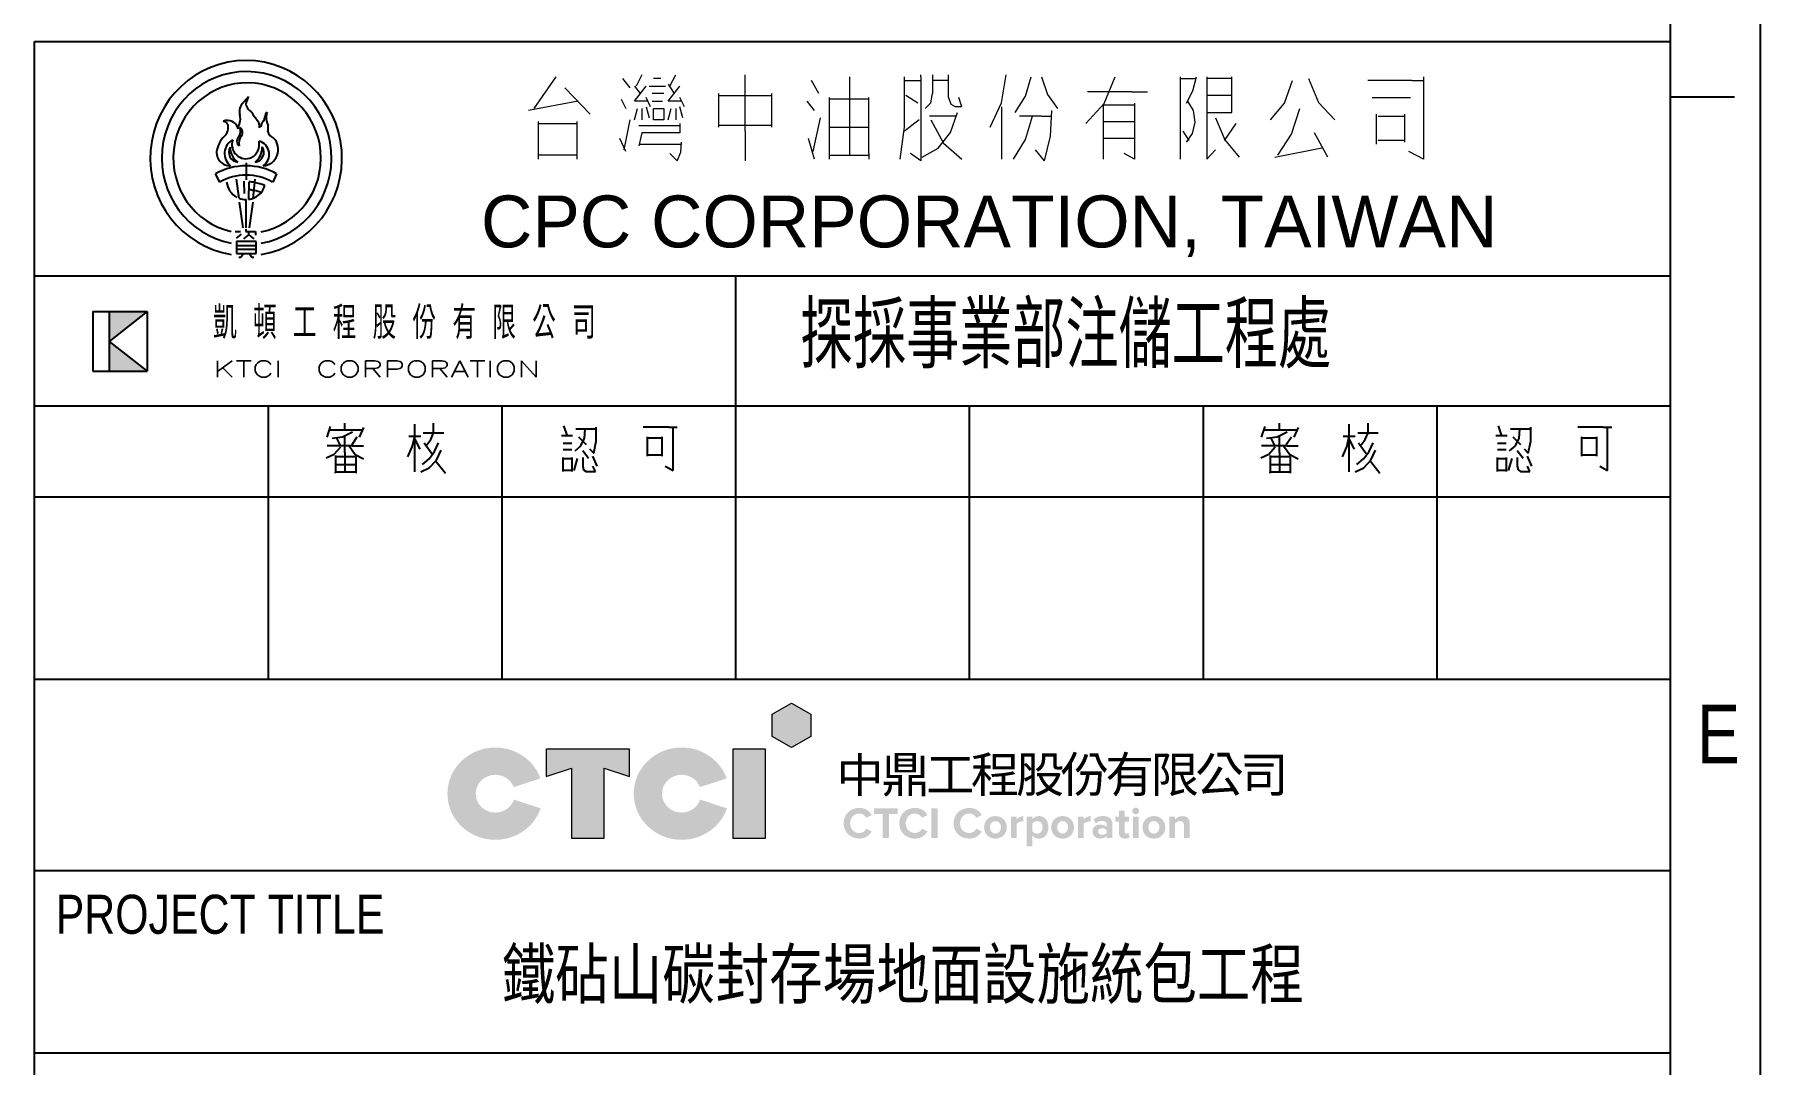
# Model space of a CAD drawing. Extents: x -14231 to 413940, y -171733 to 124993.
# Drawn here: x 678.7 to 817.6, y 78.8 to 161.7 of the extents above; entities that cross this region are included whole.
import ezdxf
from ezdxf.enums import TextEntityAlignment as Align

# ---------------------------------------------------------------- set-up
doc = ezdxf.new("R2010")
doc.units = 0
doc.header["$LTSCALE"] = 8
doc.layers.get('0').update_dxf_attribs({"color": 1, "linetype": 'CONTINUOUS'})
doc.layers.add('BOR', color=1, linetype='CONTINUOUS')
doc.layers.add('圖框', color=7, linetype='CONTINUOUS')
doc.styles.add('CTCIL_A1_DWG$0$ARIAL', font='Arial')
doc.styles.add('RAMANS', font='romans.shx', dxfattribs={"bigfont": 'chineset.shx'})
doc.styles.add('ROMANS', font='ROMANS')
doc.styles.get("Standard").update_dxf_attribs({"font": 'arial.ttf', "width": 0.8})
doc.styles.add('Standard2', font='romans.shx', dxfattribs={"width": 0.8, "bigfont": 'chineset.shx'})
doc.styles.add('WMF-微軟正黑體0', font='Microsoft JhengHei.ttf')

# ---------------------------------------------------------------- blocks, each defined once
blk = doc.blocks.new('CTCIL_A1_DWG')
at = {"layer": '圖框'}
h = blk.add_hatch(color=256, dxfattribs=at)
h.paths.add_polyline_path([(708.29, 154.57), (705.18, 154.57), (705.18, 152.13)])
h.paths.add_polyline_path([(705.18, 152.13), (705.18, 149.69), (708.29, 149.69)])
at = {"linetype": 'Continuous', "lineweight": 25}
for p, q in [((840, 1), (840, 593)), ((832.65, 1), (832.65, 585.5)), ((699.09, 1), (699.09, 176.62)), ((699.09, 176.62), (832.65, 176.62)), ((837.87, 172.08), (832.65, 172.08)), ((716.37, 166.72), (716.37, 165.34)), ((714.21, 165.13), (713.88, 165.82)), ((715.79, 163.82), (715.58, 165.38)), ((716.18, 165.22), (716.22, 164.21)), ((716.58, 163.72), (716.63, 165.16)), ((717.07, 165.39), (716.92, 163.81)), ((718.86, 165.82), (718.54, 165.13)), ((716.12, 161.42), (715.84, 163.5)), ((716.37, 161.42), (716.37, 163.71)), ((716.91, 163.5), (716.63, 161.42)), ((716.9, 164.48), (717.07, 164.45)), ((715.47, 161.1), (715.92, 161.1)), ((715.58, 160.57), (715.98, 160.89)), ((716.19, 160.52), (716.6, 160.83)), ((716.35, 161.31), (716.35, 161.1)), ((716.35, 161.1), (717.14, 161.1)), ((716.6, 160.83), (716.6, 161.1)), ((716.6, 160.83), (717.01, 160.52)), ((717.14, 161.1), (717.14, 160.81)), ((715.58, 160.3), (715.58, 159.3)), ((717.18, 160.3), (715.58, 160.3)), ((715.58, 159.96), (717.18, 159.96)), ((717.18, 159.63), (715.58, 159.63)), ((715.58, 159.3), (717.18, 159.3)), ((715.93, 159), (716.16, 159.3)), ((716.64, 159.29), (716.83, 159)), ((717.18, 159.3), (717.18, 160.3)), ((715.77, 159), (715.93, 159)), ((716.83, 159), (717, 159)), ((699.09, 157.5), (832.65, 157.5)), ((756.33, 157.5), (756.33, 124.55)), ((699.09, 146.87), (832.65, 146.87)), ((718.17, 146.87), (718.17, 124.55)), ((737.25, 146.87), (737.25, 124.55)), ((775.41, 146.87), (775.41, 124.55)), ((794.49, 146.87), (794.49, 124.55)), ((813.57, 146.87), (813.57, 124.55)), ((722.98, 144.3), (723.25, 145.19)), ((724.43, 144.92), (724.43, 145.45)), ((730.13, 144.04), (730.13, 145.37)), ((731.66, 144.75), (731.66, 145.45)), ((742.6, 144.43), (742.32, 145.23)), ((744.96, 143.98), (744.96, 145.14)), ((749.82, 145.14), (748.78, 145.14)), ((750.87, 145.14), (749.82, 145.14)), ((750.87, 145.14), (751.57, 145.14)), ((751.22, 144.25), (751.22, 145.14)), ((799.26, 144.3), (799.55, 145.19)), ((800.72, 144.92), (800.72, 145.46)), ((806.43, 144.04), (806.43, 145.37)), ((807.96, 144.75), (807.96, 145.46)), ((818.89, 144.43), (818.61, 145.23)), ((821.25, 143.99), (821.25, 145.14)), ((826.12, 145.14), (825.08, 145.14)), ((827.16, 145.14), (826.12, 145.14)), ((827.16, 145.14), (827.86, 145.14)), ((827.51, 144.25), (827.51, 145.14)), ((723.18, 144.92), (724.23, 144.92)), ((723.39, 144.22), (724.25, 144.35)), ((723.74, 144.22), (724.02, 143.68)), ((724.23, 144.92), (725.27, 144.92)), ((724.25, 144.35), (725.06, 144.75)), ((724.43, 143.06), (724.43, 144.39)), ((725.41, 144.3), (724.99, 143.68)), ((725.27, 144.92), (725.89, 144.92)), ((725.96, 145.1), (725.61, 144.3)), ((729.65, 144.39), (730.62, 144.39)), ((729.92, 143.52), (730.13, 144.39)), ((730.13, 144.13), (730.55, 143.33)), ((730.13, 142.71), (730.13, 144.04)), ((730.83, 144.66), (731.87, 144.66)), ((730.9, 143.86), (731.52, 142.97)), ((731.11, 143.68), (731.45, 144.11)), ((731.45, 144.11), (731.66, 144.66)), ((731.76, 143.14), (732.08, 143.86)), ((731.87, 144.66), (732.5, 144.66)), ((743.01, 144.43), (742.11, 144.43)), ((742.25, 143.81), (742.95, 143.81)), ((744.33, 144.96), (743.29, 144.96)), ((743.5, 144.34), (744.13, 143.72)), ((743.7, 143.6), (744, 144.23)), ((744, 144.23), (744.06, 144.96)), ((744.96, 144.96), (744.33, 144.96)), ((744.75, 143.01), (744.96, 143.98)), ((749.13, 143.01), (749.13, 144.34)), ((749.13, 144.25), (750.17, 144.25)), ((750.17, 144.25), (750.31, 144.25)), ((750.31, 144.34), (750.31, 143.01)), ((751.22, 142.92), (751.22, 144.25)), ((799.47, 144.92), (800.52, 144.92)), ((799.68, 144.22), (800.54, 144.35)), ((800.03, 144.22), (800.31, 143.69)), ((800.52, 144.92), (801.56, 144.92)), ((800.54, 144.35), (801.35, 144.75)), ((800.72, 143.07), (800.72, 144.39)), ((801.7, 144.3), (801.28, 143.69)), ((801.56, 144.92), (802.18, 144.92)), ((802.26, 145.1), (801.91, 144.3)), ((805.94, 144.39), (806.91, 144.39)), ((806.22, 143.52), (806.43, 144.39)), ((806.43, 144.13), (806.84, 143.33)), ((806.43, 142.71), (806.43, 144.04)), ((807.12, 144.66), (808.16, 144.66)), ((807.19, 143.86), (807.82, 142.98)), ((807.4, 143.69), (807.74, 144.11)), ((807.74, 144.11), (807.96, 144.66)), ((808.05, 143.14), (808.37, 143.86)), ((808.16, 144.66), (808.79, 144.66)), ((819.31, 144.43), (818.4, 144.43)), ((818.54, 143.81), (819.24, 143.81)), ((820.63, 144.96), (819.58, 144.96)), ((819.79, 144.34), (820.42, 143.72)), ((819.99, 143.6), (820.29, 144.23)), ((820.29, 144.23), (820.35, 144.96)), ((821.25, 144.96), (820.63, 144.96)), ((821.04, 143.01), (821.25, 143.99)), ((825.42, 143.01), (825.42, 144.34)), ((825.42, 144.25), (826.47, 144.25)), ((826.47, 144.25), (826.61, 144.25)), ((826.61, 144.34), (826.61, 143.01)), ((827.51, 142.92), (827.51, 144.25)), ((722.9, 142.62), (723.56, 142.91)), ((724.02, 143.59), (722.98, 143.59)), ((723.56, 142.91), (724.09, 143.51)), ((723.67, 142.8), (723.67, 141.47)), ((724.71, 142.71), (723.67, 142.71)), ((725.06, 143.59), (724.02, 143.59)), ((724.43, 143.06), (724.43, 141.74)), ((725.34, 142.71), (724.71, 142.71)), ((724.78, 143.59), (725.28, 142.9)), ((725.06, 143.59), (725.96, 143.59)), ((725.28, 142.9), (725.96, 142.53)), ((725.34, 141.38), (725.34, 142.71)), ((729.58, 142.71), (729.92, 143.52)), ((730.13, 141.47), (730.13, 142.71)), ((730.76, 142.09), (731.31, 142.54)), ((731.31, 142.54), (731.76, 143.14)), ((731.32, 141.81), (731.9, 142.42)), ((731.87, 142.36), (732.64, 141.38)), ((731.9, 142.42), (732.29, 143.24)), ((742.95, 143.28), (742.25, 143.28)), ((742.25, 141.51), (742.25, 142.66)), ((742.25, 142.57), (742.95, 142.57)), ((742.95, 142.66), (742.95, 141.51)), ((743.15, 141.59), (743.43, 142.57)), ((743.22, 143.19), (743.7, 143.6)), ((744.33, 142.57), (743.85, 143.19)), ((743.85, 142.66), (743.85, 141.95)), ((744.41, 143.36), (744.75, 143.01)), ((745.03, 141.95), (744.68, 142.75)), ((749.13, 142.75), (749.13, 143.01)), ((750.17, 142.83), (749.13, 142.83)), ((750.31, 142.83), (750.17, 142.83)), ((750.31, 143.01), (750.31, 142.75)), ((751.22, 141.59), (751.22, 142.92)), ((799.2, 142.62), (799.86, 142.92)), ((800.31, 143.6), (799.26, 143.6)), ((799.86, 142.92), (800.38, 143.51)), ((799.96, 142.8), (799.96, 141.47)), ((801, 142.71), (799.96, 142.71)), ((801.35, 143.6), (800.31, 143.6)), ((800.72, 143.07), (800.72, 141.74)), ((801.63, 142.71), (801, 142.71)), ((801.07, 143.6), (801.57, 142.9)), ((801.35, 143.6), (802.26, 143.6)), ((801.57, 142.9), (802.26, 142.54)), ((801.63, 141.38), (801.63, 142.71)), ((805.87, 142.71), (806.22, 143.52)), ((806.43, 141.47), (806.43, 142.71)), ((807.05, 142.09), (807.6, 142.54)), ((807.6, 142.54), (808.05, 143.14)), ((807.61, 141.81), (808.19, 142.43)), ((808.16, 142.36), (808.93, 141.38)), ((808.19, 142.43), (808.58, 143.24)), ((819.24, 143.28), (818.54, 143.28)), ((818.54, 141.51), (818.54, 142.66)), ((818.54, 142.57), (819.24, 142.57)), ((819.24, 142.66), (819.24, 141.51)), ((819.44, 141.6), (819.72, 142.57)), ((819.52, 143.19), (819.99, 143.6)), ((820.63, 142.57), (820.14, 143.19)), ((820.14, 142.66), (820.14, 141.95)), ((820.7, 143.36), (821.04, 143.01)), ((821.32, 141.95), (820.98, 142.75)), ((825.42, 142.75), (825.42, 143.01)), ((826.47, 142.83), (825.42, 142.83)), ((826.61, 142.83), (826.47, 142.83)), ((826.61, 143.01), (826.61, 142.75)), ((827.51, 141.6), (827.51, 142.92)), ((723.67, 142.09), (724.71, 142.09)), ((723.67, 141.38), (723.67, 141.47)), ((723.67, 141.47), (724.71, 141.47)), ((724.43, 141.74), (724.43, 141.47)), ((724.71, 142.09), (725.34, 142.09)), ((724.71, 141.47), (725.34, 141.47)), ((730.62, 141.47), (731.32, 141.81)), ((742.95, 141.59), (742.25, 141.59)), ((743.85, 141.95), (743.92, 141.65)), ((743.92, 141.65), (744.13, 141.51)), ((744.13, 141.51), (744.89, 141.51)), ((744.89, 141.51), (744.68, 141.95)), ((750.59, 141.95), (751.22, 141.59)), ((799.96, 142.09), (801, 142.09)), ((799.96, 141.38), (799.96, 141.47)), ((799.96, 141.47), (801, 141.47)), ((800.72, 141.74), (800.72, 141.47)), ((801, 142.09), (801.63, 142.09)), ((801, 141.47), (801.63, 141.47)), ((806.91, 141.47), (807.61, 141.81)), ((819.24, 141.6), (818.54, 141.6)), ((820.14, 141.95), (820.21, 141.65)), ((820.21, 141.65), (820.42, 141.51)), ((820.42, 141.51), (821.18, 141.51)), ((821.18, 141.51), (820.98, 141.95)), ((826.88, 141.95), (827.51, 141.6)), ((699.09, 139.43), (832.65, 139.43)), ((699.09, 124.55), (832.65, 124.55)), ((699.09, 108.92), (832.65, 108.92)), ((699.09, 94.04), (832.65, 94.04))]:
    blk.add_line(p, q, dxfattribs=at)
at = {"lineweight": 0}
for points in [[(739.89, 171.15), (741.69, 173.74)], [(747.72, 172.83), (747.12, 173.59)], [(748.68, 173.9), (748.2, 172.98)], [(750.23, 173.59), (749.64, 173.59)], [(750.95, 172.98), (751.44, 173.9)], [(757.1, 169.31), (757.1, 171.6), (757.1, 173.9)], [(763.13, 172.37), (762.53, 173.44)], [(765.65, 167.33), (765.65, 169.16), (765.65, 171.45), (765.65, 173.74)], [(769.76, 167.02), (770.12, 169.62), (770.12, 171.91), (770.12, 173.74)], [(770.12, 173.44), (771.44, 173.44)], [(771.44, 173.74), (771.44, 171.45), (771.44, 169.16), (771.44, 166.87), (770.6, 167.48)], [(771.44, 173.74), (771.44, 173.9)], [(772.4, 173.9), (772.4, 172.37)], [(773.71, 173.44), (772.4, 173.44)], [(773.71, 172.06), (773.71, 173.9)], [(777.1, 169.62), (778.04, 171.62), (778.43, 173.9)], [(779.15, 170.84), (779.99, 172.16), (780.46, 173.74)], [(781.3, 173.74), (781.78, 172.29), (782.62, 171.15)], [(784.93, 169.92), (786.41, 171.56), (787.33, 173.74)], [(792.64, 167.02), (792.64, 169.16), (792.64, 171.45), (792.64, 173.74)], [(792.64, 173.59), (793.84, 173.59)], [(793.13, 171.6), (793.67, 172.59), (793.96, 173.74)], [(794.8, 173.74), (794.8, 171.6), (794.8, 169.31)], [(796.84, 173.59), (796.6, 173.59), (794.8, 173.59)], [(796.84, 170.84), (796.84, 171.45), (796.84, 173.74)], [(799.99, 170.23), (801.15, 171.59), (801.79, 173.44)], [(803.11, 173.59), (803.93, 171.65), (805.26, 170.23)], [(811.54, 173.44), (809.74, 173.44), (807.94, 173.44)], [(812.49, 173.74), (812.49, 171.45), (812.49, 169.16), (812.49, 167.02), (811.29, 167.63)], [(811.54, 173.44), (812.49, 173.44)], [(742.4, 172.83), (744.45, 170.69)], [(747, 171.91), (747.36, 171.15)], [(749.15, 171.76), (748.08, 171.76), (749.04, 172.98)], [(748.08, 172.98), (748.55, 172.37)], [(749.39, 171.3), (749.04, 172.06)], [(749.27, 172.98), (750.6, 172.98)], [(750.48, 172.37), (749.52, 172.37)], [(750.83, 173.13), (751.31, 172.37)], [(751.91, 171.76), (750.83, 171.76), (751.79, 172.98)], [(752.15, 171.3), (751.79, 172.06)], [(754.95, 169.62), (754.95, 170.08), (754.95, 172.37)], [(754.95, 172.21), (756.75, 172.21), (758.54, 172.21), (759.26, 172.21)], [(759.26, 172.37), (759.26, 170.08), (759.26, 169.62)], [(763.97, 172.06), (763.97, 169.77), (763.97, 167.48), (763.97, 167.02)], [(767.21, 171.91), (765.77, 171.91), (763.97, 171.91)], [(767.21, 167.48), (767.21, 169.77), (767.21, 172.06)], [(771.2, 171.6), (770.24, 172.21)], [(771.8, 171.15), (772.28, 171.62), (772.4, 172.37)], [(773.71, 172.06), (773.89, 171.52), (774.32, 171.3)], [(774.79, 171.3), (774.55, 172.06)], [(788.65, 172.52), (786.85, 172.52), (785.05, 172.52)], [(788.65, 172.52), (789.97, 172.52)], [(796.84, 172.21), (796.6, 172.21), (794.8, 172.21)], [(808.3, 172.06), (810.09, 172.06), (811.42, 172.06)], [(743.49, 171.76), (739.41, 171)], [(748.08, 170.23), (748.32, 171.15)], [(748.68, 171.15), (748.68, 170.23)], [(749.04, 171.3), (749.27, 170.39)], [(749.52, 171.76), (750.35, 171.76)], [(750.83, 170.23), (751.07, 171.15)], [(751.44, 171.15), (751.44, 170.23)], [(752.03, 170.39), (751.79, 171.3)], [(762.77, 171), (762.17, 171.76)], [(771.56, 167.18), (772.87, 167.9), (773.87, 169.18), (774.44, 170.84)], [(774.32, 170.53), (773.96, 170.53), (772.16, 170.53)], [(774.79, 171.3), (774.32, 171.3)], [(778.06, 167.02), (778.06, 169.01), (778.06, 171.3)], [(779.02, 167.02), (780.01, 168.63), (780.58, 170.53)], [(781.3, 170.53), (779.51, 170.53)], [(781.3, 170.53), (782.14, 170.53)], [(781.54, 166.87), (782.05, 168.88), (782.14, 171)], [(786.37, 167.02), (786.37, 169.16), (786.37, 171.45), (788.17, 171.45), (788.89, 171.45)], [(788.89, 171.6), (788.89, 169.31), (788.89, 167.02), (788.05, 167.48)], [(793.13, 168.4), (793.64, 169.11), (793.86, 170.04), (793.71, 170.99), (793.24, 171.76)], [(794.8, 170.84), (795.04, 170.84), (796.84, 170.84)], [(800.59, 167.33), (801.72, 169.07), (802.38, 171.15)], [(808.66, 168.24), (808.66, 168.4), (808.66, 170.69)], [(808.78, 170.53), (810.58, 170.53), (810.93, 170.53)], [(810.93, 170.69), (810.93, 168.4)], [(740.25, 167.02), (740.25, 167.79), (740.25, 170.08)], [(740.25, 169.92), (742.05, 169.92), (743.36, 169.92)], [(743.36, 170.08), (743.36, 167.79), (743.36, 167.02)], [(747.24, 167.79), (747.72, 170.23)], [(751.79, 169.92), (751.79, 169.16), (749.99, 169.16), (748.68, 169.16), (748.43, 168.1)], [(748.43, 169.77), (750.23, 169.77), (751.79, 169.77)], [(759.26, 169.77), (758.54, 169.77), (756.75, 169.77), (754.95, 169.77)], [(757.1, 169.31), (757.1, 167.02), (757.1, 166.87)], [(762.66, 167.63), (763.25, 170.39)], [(763.97, 169.62), (765.77, 169.62), (767.21, 169.62)], [(771.32, 170.23), (770.12, 169.31)], [(772.28, 170.23), (773.29, 168.31), (774.79, 167.02)], [(786.37, 170.08), (788.17, 170.08), (788.89, 170.08)], [(793.36, 168.55), (792.88, 169.31)], [(794.8, 169.31), (794.8, 167.02), (795.52, 167.79)], [(795.52, 170.39), (796.28, 168.59), (797.44, 167.18)], [(796.24, 168.55), (797.2, 169.92)], [(804.67, 167.18), (803.59, 169.16)], [(747.36, 167.63), (746.88, 168.7)], [(748.55, 168.24), (750.35, 168.24), (751.91, 168.24)], [(751.56, 166.87), (751.86, 167.58), (751.91, 168.4)], [(762.77, 167.02), (762.29, 168.7)], [(781.54, 166.87), (780.82, 167.79)], [(788.17, 168.7), (786.37, 168.7)], [(788.89, 168.7), (788.17, 168.7)], [(800.35, 167.18), (804.18, 167.94)], [(810.93, 168.55), (810.58, 168.55), (808.78, 168.55)], [(743.36, 167.33), (742.05, 167.33), (740.25, 167.33)], [(751.56, 166.87), (750.95, 167.48)], [(763.97, 167.33), (765.77, 167.33), (767.21, 167.33)], [(767.21, 167.48), (767.21, 167.02)]]:
    blk.add_lwpolyline(points, dxfattribs=at)
blk.add_lwpolyline([(750.48, 171.15), (750.48, 170.23), (749.64, 170.23), (749.64, 171.15), (750.48, 171.15)], close=True, dxfattribs=at)
at = {"linetype": 'Continuous', "lineweight": 25}
for centre, major_axis, start_param, end_param in [((716.37, 167.11), (0, -7.97), 0.156326, 6.126859), ((716.41, 167.11), (0, -7.06), 0.171023, 6.100697), ((716.45, 167.11), (0, -6.14), 0.192018, 6.066566), ((711.09, 176.49), (0, 7.07), 3.956038, 4.047264), ((717.27, 171.67), (0, 0.851), 1.00668, 1.496613), ((716.82, 170.89), (0, 1.02), 0.743909, 1.809403), ((714.89, 170.33), (0, 1.03), 4.316738, 5.030098), ((716.7, 171.52), (0, 0.35), 0.906656, 2.267644), ((717, 171.46), (0, 0.597), 1.846911, 2.70977), ((716.19, 170.21), (0, 0.908), 5.046231, 5.592009), ((719.25, 171.87), (0, 2.63), 2.109881, 2.294332), ((718.73, 170.29), (0, 0.88), 0.87256, 1.354491), ((719.08, 170.37), (0, 1.1), 1.396137, 2.140508), ((722.02, 169.9), (0, 4.13), 1.338166, 1.410099), ((714.74, 169.85), (0, -0.332), 3.107884, 3.967873), ((714.56, 169.82), (0, -0.266), 2.412506, 3.36866), ((713.95, 169.62), (0, 0.979), 4.076707, 4.766205), ((714.68, 169.87), (0, 0.153), 5.209492, 5.938719), ((714.84, 169.28), (0, -0.908), 1.806279, 3.245115), ((714.52, 169.68), (0, 0.401), 4.686682, 5.422612), ((716.58, 169.49), (0, 0.881), 1.056499, 1.573535), ((715.14, 169.32), (0, 0.791), 4.14995, 5.089774), ((715.59, 169.2), (0, 0.493), 4.131463, 5.707646), ((716.91, 169.74), (0, 0.563), 4.464423, 5.453053), ((717.37, 169.86), (0, 0.266), 3.417621, 4.843214), ((718.24, 169.64), (0, 0.672), 0.670364, 1.188186), ((717.33, 170.43), (0, 0.573), 4.244946, 4.800066), ((716.92, 169.63), (0, 1.28), 4.435081, 4.830618), ((718.99, 169.57), (0, 0.923), 1.894595, 2.708637), ((715.03, 167.57), (0, 1.09), 1.40146, 3.210414), ((716.31, 167.2), (0, 2.44), 0.720093, 1.344663), ((715.86, 167.48), (0, 1.27), 0.492226, 2.488), ((715.77, 167.6), (0, 0.83), 1.061114, 3.038307), ((716.6, 168.04), (0, 1.57), 1.59312, 2.506301), ((716.35, 168.21), (0, 1.16), 1.233309, 3.544196), ((716.14, 168.5), (0, 0.53), 0.722235, 2.450441), ((716.61, 168.34), (0, 0.853), 0.811262, 1.866518), ((716.2, 168.25), (0, 1.27), 3.642008, 4.88928), ((716.1, 168.03), (0, 1.62), 3.824094, 4.704419), ((717.03, 167.57), (0, 0.805), 3.22941, 5.299103), ((717.18, 167.41), (0, 1.1), 3.702355, 6.047232), ((717.7, 167.8), (0, 1.32), 3.183653, 5.503523), ((716.37, 161.19), (0, 5.28), 0, 0.501211), ((716.37, 161.19), (0, 5.28), 5.781974, 6.283185), ((716.37, 161.19), (0, 4.52), 0, 0.509344), ((716.37, 165.34), (0, 1.64), 1.697102, 2.653926), ((716.37, 161.19), (0, 4.52), 5.773841, 6.283185), ((716.37, 161.19), (0, 3.98), 6.111276, 6.217498), ((716.37, 161.19), (0, 3.98), 5.881465, 6.111276), ((716.37, 165.34), (0, 1.63), 2.770405, 3.141593), ((716.37, 165.34), (0, 1.63), 3.271864, 4.409544), ((716.37, 160.99), (0, 3.53), 6.131837, 6.215427), ((716.37, 160.99), (0, 3.53), 5.92157, 6.08179)]:
    blk.add_ellipse(centre, major_axis=major_axis, ratio=0.981943, start_param=start_param, end_param=end_param, dxfattribs=at)
at = {"layer": '圖框'}
for p, q in [((703.85, 154.57), (708.29, 154.57)), ((703.85, 154.57), (703.85, 149.69)), ((708.29, 154.57), (705.18, 152.13)), ((705.18, 154.57), (705.18, 149.69)), ((708.29, 154.57), (708.29, 149.69)), ((705.18, 152.13), (708.29, 149.69)), ((703.85, 149.69), (708.29, 149.69))]:
    blk.add_line(p, q, dxfattribs=at)
at = {"linetype": 'Continuous', "lineweight": 0, "style": 'CTCIL_A1_DWG$0$ARIAL'}
for s, height, width, p in [('CPC CORPORATION, TAIWAN', 4.2372, 0.982, (735.54, 159.81)), ('E', 4.78, 0.786, (834.82, 117.67)), ('PROJECT TITLE', 3.1878, 0.786, (700.82, 103.75))]:
    blk.add_text(s, height=height, dxfattribs=dict(at, width=width)).set_placement(p)
at = {"style": 'RAMANS', "width": 0.8}
blk.add_text('探採事業部注儲工程處', height=5.42, dxfattribs=at).set_placement((761.58, 149.94))
at = {"ltscale": 0.3, "insert": (737.25, 102.47), "char_height": 4, "attachment_point": 1, "line_spacing_factor": 0.9}
blk.add_mtext_dynamic_manual_height_columns('{\\fPMingLiU|b0|i0|c136|p18;\\W0.8;鐵砧山碳封存場地面設施統包工程}', width=103.5767, gutter_width=1, heights=[0], dxfattribs=at)
at = {"layer": '圖框', "color": 3, "style": 'Standard2', "width": 0.725}
blk.add_text('凱 頓 工 程 股 份 有 限 公 司', height=2.6639, dxfattribs=at).set_placement((729.29, 152.33), align=Align.CENTER)
at = {"layer": '圖框', "color": 3, "style": 'ROMANS', "width": 1.5}
blk.add_text('KTCI  CORPORATION', height=1.3319, dxfattribs=at).set_placement((713.69, 149.22))

msp = doc.modelspace()

# ---------------------------------------------------------------- hatches: boundary and pattern name
at = {"layer": 'BOR', "true_color": 0xf6ab00}
h = msp.add_hatch(color=40, dxfattribs=at)
h.dxf.hatch_style = 2
h.paths.add_polyline_path([(738.0617, 106.9851), (739.6103, 107.8792), (741.1597, 106.9851), (741.1597, 105.1965), (739.6103, 104.3027), (738.0617, 105.1965)])
at = {"layer": 'BOR'}
h = msp.add_hatch(color=7, dxfattribs=at)
edge = h.paths.add_edge_path()
edge.add_spline(control_points=[(717.2598, 100.1054), (717.0506, 99.5001), (716.4583, 99.0631), (715.7607, 99.0631), (714.8891, 99.0631), (714.1825, 99.7444), (714.1825, 100.5853), (714.1825, 101.4263), (714.8891, 102.108), (715.7607, 102.108), (716.4391, 102.108), (717.0177, 101.6954), (717.241, 101.1162), (717.241, 101.1162), (719.3976, 101.8182), (719.3976, 101.8182), (718.8705, 103.2654), (717.4415, 104.3026), (715.7607, 104.3026), (713.6317, 104.3026), (711.9064, 102.6387), (711.9064, 100.5853), (711.9064, 98.5327), (713.6317, 96.8683), (715.7607, 96.8683), (717.4612, 96.8683), (718.9043, 97.9293), (719.4164, 99.403), (719.4164, 99.403), (717.2598, 100.1054), (717.2598, 100.1054)], knot_values=[0, 0, 0, 0, 1, 1, 1, 2, 2, 2, 3, 3, 3, 4, 4, 4, 5, 5, 5, 6, 6, 6, 7, 7, 7, 8, 8, 8, 9, 9, 9, 10, 10, 10, 10], degree=3, periodic=0)
h = msp.add_hatch(color=7, dxfattribs=at)
edge = h.paths.add_edge_path()
edge.add_spline(control_points=[(732.2606, 100.1054), (732.0518, 99.5001), (731.4606, 99.0631), (730.7625, 99.0631), (729.8901, 99.0631), (729.1832, 99.7444), (729.1832, 100.5853), (729.1832, 101.4266), (729.8901, 102.108), (730.7625, 102.108), (731.4405, 102.108), (732.0194, 101.6954), (732.2424, 101.1162), (732.2424, 101.1162), (734.3996, 101.8182), (734.3996, 101.8182), (733.8725, 103.2655), (732.4438, 104.3026), (730.7625, 104.3026), (728.6326, 104.3026), (726.9072, 102.6387), (726.9072, 100.5853), (726.9072, 98.5327), (728.6326, 96.8683), (730.7625, 96.8683), (732.4631, 96.8683), (733.9054, 97.9293), (734.418, 99.403), (734.418, 99.403), (732.2606, 100.1054), (732.2606, 100.1054)], knot_values=[0, 0, 0, 0, 1, 1, 1, 2, 2, 2, 3, 3, 3, 4, 4, 4, 5, 5, 5, 6, 6, 6, 7, 7, 7, 8, 8, 8, 9, 9, 9, 10, 10, 10, 10], degree=3, periodic=0)
h = msp.add_hatch(color=7, dxfattribs=at)
h.dxf.hatch_style = 2
h.paths.add_polyline_path([(724.531, 102.6289), (726.5774, 101.9671), (726.5774, 104.1606), (719.8528, 104.1606), (719.8528, 101.9671), (721.8852, 102.6289), (721.8852, 97.0078), (724.531, 97.0078)])
h = msp.add_hatch(color=7, dxfattribs=at)
h.dxf.hatch_style = 2
h.paths.add_polyline_path([(734.8979, 97.0061), (737.522, 97.0061), (737.522, 104.1604), (734.8979, 104.1604)])
h = msp.add_hatch(color=7, dxfattribs=at)
h.dxf.hatch_style = 1
edge = h.paths.add_edge_path()
edge.add_spline(control_points=[(743.8084, 98.2007), (743.8084, 98.939), (744.3639, 99.4371), (745.0842, 99.4371), (745.6075, 99.4371), (745.9121, 99.154), (746.0806, 98.853), (746.0806, 98.853), (745.6433, 98.6379), (745.6433, 98.6379), (745.543, 98.8314), (745.3279, 98.9855), (745.0842, 98.9855), (744.647, 98.9855), (744.3316, 98.6522), (744.3316, 98.2007), (744.3316, 97.7491), (744.647, 97.4158), (745.0842, 97.4158), (745.3279, 97.4158), (745.543, 97.5699), (745.6433, 97.7634), (745.6433, 97.7634), (746.0806, 97.552), (746.0806, 97.552), (745.9121, 97.2545), (745.6075, 96.9642), (745.0842, 96.9642), (744.3639, 96.9642), (743.8084, 97.466), (743.8084, 98.2007)], knot_values=[0, 0, 0, 0, 1, 1, 1, 2, 2, 2, 3, 3, 3, 4, 4, 4, 5, 5, 5, 6, 6, 6, 7, 7, 7, 8, 8, 8, 9, 9, 9, 10, 10, 10, 10], degree=3, periodic=0)
h = msp.add_hatch(color=7, dxfattribs=at)
h.dxf.hatch_style = 1
h.paths.add_polyline_path([(746.9622, 97.0072), (746.9622, 98.9497), (746.2633, 98.9497), (746.2633, 99.3977), (748.1699, 99.3977), (748.1699, 98.9497), (747.4747, 98.9497), (747.4747, 97.0072)])
h = msp.add_hatch(color=7, dxfattribs=at)
h.dxf.hatch_style = 1
edge = h.paths.add_edge_path()
edge.add_spline(control_points=[(748.2917, 98.2007), (748.2917, 98.939), (748.8472, 99.4371), (749.5676, 99.4371), (750.0908, 99.4371), (750.3955, 99.154), (750.5639, 98.853), (750.5639, 98.853), (750.1266, 98.6379), (750.1266, 98.6379), (750.0263, 98.8314), (749.8113, 98.9855), (749.5676, 98.9855), (749.1303, 98.9855), (748.815, 98.6522), (748.815, 98.2007), (748.815, 97.7491), (749.1303, 97.4158), (749.5676, 97.4158), (749.8113, 97.4158), (750.0263, 97.5699), (750.1266, 97.7634), (750.1266, 97.7634), (750.5639, 97.552), (750.5639, 97.552), (750.3955, 97.2545), (750.0908, 96.9642), (749.5676, 96.9642), (748.8472, 96.9642), (748.2917, 97.466), (748.2917, 98.2007)], knot_values=[0, 0, 0, 0, 1, 1, 1, 2, 2, 2, 3, 3, 3, 4, 4, 4, 5, 5, 5, 6, 6, 6, 7, 7, 7, 8, 8, 8, 9, 9, 9, 10, 10, 10, 10], degree=3, periodic=0)
h = msp.add_hatch(color=7, dxfattribs=at)
h.dxf.hatch_style = 1
h.paths.add_polyline_path([(750.8757, 97.0072), (750.8757, 99.3977), (751.3846, 99.3977), (751.3846, 97.0072)])
h = msp.add_hatch(color=7, dxfattribs=at)
h.dxf.hatch_style = 1
edge = h.paths.add_edge_path()
edge.add_spline(control_points=[(752.664, 98.2007), (752.664, 98.939), (753.2194, 99.4371), (753.9398, 99.4371), (754.463, 99.4371), (754.7677, 99.154), (754.9361, 98.853), (754.9361, 98.853), (754.4989, 98.6379), (754.4989, 98.6379), (754.3985, 98.8314), (754.1835, 98.9855), (753.9398, 98.9855), (753.5026, 98.9855), (753.1872, 98.6522), (753.1872, 98.2007), (753.1872, 97.7491), (753.5026, 97.4158), (753.9398, 97.4158), (754.1835, 97.4158), (754.3985, 97.5699), (754.4989, 97.7634), (754.4989, 97.7634), (754.9361, 97.552), (754.9361, 97.552), (754.7677, 97.2545), (754.463, 96.9642), (753.9398, 96.9642), (753.2194, 96.9642), (752.664, 97.466), (752.664, 98.2007)], knot_values=[0, 0, 0, 0, 1, 1, 1, 2, 2, 2, 3, 3, 3, 4, 4, 4, 5, 5, 5, 6, 6, 6, 7, 7, 7, 8, 8, 8, 9, 9, 9, 10, 10, 10, 10], degree=3, periodic=0)
h = msp.add_hatch(color=7, dxfattribs=at)
h.dxf.hatch_style = 1
edge = h.paths.add_edge_path(flags=16)
edge.add_spline(control_points=[(756.4807, 97.8745), (756.4807, 98.1433), (756.323, 98.3763), (756.0363, 98.3763), (755.7532, 98.3763), (755.5955, 98.1433), (755.5955, 97.8745), (755.5955, 97.6021), (755.7532, 97.3692), (756.0363, 97.3692), (756.323, 97.3692), (756.4807, 97.6021), (756.4807, 97.8745)], knot_values=[0, 0, 0, 0, 1, 1, 1, 2, 2, 2, 3, 3, 3, 4, 4, 4, 4], degree=3, periodic=0)
edge = h.paths.add_edge_path()
edge.add_spline(control_points=[(755.1224, 97.8745), (755.1224, 98.3655), (755.4665, 98.7813), (756.0363, 98.7813), (756.6097, 98.7813), (756.9538, 98.3655), (756.9538, 97.8745), (756.9538, 97.3836), (756.6097, 96.9642), (756.0363, 96.9642), (755.4665, 96.9642), (755.1224, 97.3836), (755.1224, 97.8745)], knot_values=[0, 0, 0, 0, 1, 1, 1, 2, 2, 2, 3, 3, 3, 4, 4, 4, 4], degree=3, periodic=0)
h = msp.add_hatch(color=7, dxfattribs=at)
h.dxf.hatch_style = 1
edge = h.paths.add_edge_path()
edge.add_spline(control_points=[(757.2871, 97.0072), (757.2871, 97.0072), (757.2871, 98.7383), (757.2871, 98.7383), (757.2871, 98.7383), (757.7423, 98.7383), (757.7423, 98.7383), (757.7423, 98.7383), (757.7423, 98.5053), (757.7423, 98.5053), (757.8677, 98.6558), (758.0792, 98.7813), (758.2942, 98.7813), (758.2942, 98.7813), (758.2942, 98.3368), (758.2942, 98.3368), (758.2619, 98.344), (758.2225, 98.3476), (758.1688, 98.3476), (758.0182, 98.3476), (757.8175, 98.2616), (757.7423, 98.1505), (757.7423, 98.1505), (757.7423, 97.0072), (757.7423, 97.0072), (757.7423, 97.0072), (757.2871, 97.0072), (757.2871, 97.0072)], knot_values=[0, 0, 0, 0, 1, 1, 1, 2, 2, 2, 3, 3, 3, 4, 4, 4, 5, 5, 5, 6, 6, 6, 7, 7, 7, 8, 8, 8, 9, 9, 9, 9], degree=3, periodic=0)
h = msp.add_hatch(color=7, dxfattribs=at)
h.dxf.hatch_style = 1
edge = h.paths.add_edge_path()
edge.add_spline(control_points=[(759.0001, 97.2294), (759.0001, 97.2294), (759.0001, 96.3478), (759.0001, 96.3478), (759.0001, 96.3478), (758.545, 96.3478), (758.545, 96.3478), (758.545, 96.3478), (758.545, 98.7383), (758.545, 98.7383), (758.545, 98.7383), (759.0001, 98.7383), (759.0001, 98.7383), (759.0001, 98.7383), (759.0001, 98.5196), (759.0001, 98.5196), (759.1328, 98.6881), (759.3227, 98.7813), (759.5342, 98.7813), (759.9786, 98.7813), (760.3011, 98.4515), (760.3011, 97.8745), (760.3011, 97.2975), (759.9786, 96.9642), (759.5342, 96.9642), (759.3299, 96.9642), (759.1435, 97.0502), (759.0001, 97.2294)], knot_values=[0, 0, 0, 0, 1, 1, 1, 2, 2, 2, 3, 3, 3, 4, 4, 4, 5, 5, 5, 6, 6, 6, 7, 7, 7, 8, 8, 8, 9, 9, 9, 9], degree=3, periodic=0)
edge = h.paths.add_edge_path(flags=16)
edge.add_spline(control_points=[(759.8316, 97.8745), (759.8316, 98.172), (759.6524, 98.3763), (759.3908, 98.3763), (759.2439, 98.3763), (759.079, 98.2938), (759.0001, 98.1792), (759.0001, 98.1792), (759.0001, 97.5699), (759.0001, 97.5699), (759.0754, 97.4588), (759.2439, 97.3692), (759.3908, 97.3692), (759.6524, 97.3692), (759.8316, 97.5735), (759.8316, 97.8745)], knot_values=[0, 0, 0, 0, 1, 1, 1, 2, 2, 2, 3, 3, 3, 4, 4, 4, 5, 5, 5, 5], degree=3, periodic=0)
h = msp.add_hatch(color=7, dxfattribs=at)
h.dxf.hatch_style = 1
edge = h.paths.add_edge_path()
edge.add_spline(control_points=[(760.5304, 97.8745), (760.5304, 98.3655), (760.8745, 98.7813), (761.4443, 98.7813), (762.0178, 98.7813), (762.3618, 98.3655), (762.3618, 97.8745), (762.3618, 97.3836), (762.0178, 96.9642), (761.4443, 96.9642), (760.8745, 96.9642), (760.5304, 97.3836), (760.5304, 97.8745)], knot_values=[0, 0, 0, 0, 1, 1, 1, 2, 2, 2, 3, 3, 3, 4, 4, 4, 4], degree=3, periodic=0)
edge = h.paths.add_edge_path(flags=16)
edge.add_spline(control_points=[(761.8887, 97.8745), (761.8887, 98.1433), (761.7311, 98.3763), (761.4443, 98.3763), (761.1612, 98.3763), (761.0035, 98.1433), (761.0035, 97.8745), (761.0035, 97.6021), (761.1612, 97.3692), (761.4443, 97.3692), (761.7311, 97.3692), (761.8887, 97.6021), (761.8887, 97.8745)], knot_values=[0, 0, 0, 0, 1, 1, 1, 2, 2, 2, 3, 3, 3, 4, 4, 4, 4], degree=3, periodic=0)
h = msp.add_hatch(color=7, dxfattribs=at)
h.dxf.hatch_style = 1
edge = h.paths.add_edge_path()
edge.add_spline(control_points=[(762.6915, 97.0072), (762.6915, 97.0072), (762.6915, 98.7383), (762.6915, 98.7383), (762.6915, 98.7383), (763.1466, 98.7383), (763.1466, 98.7383), (763.1466, 98.7383), (763.1466, 98.5053), (763.1466, 98.5053), (763.2721, 98.6558), (763.4836, 98.7813), (763.6986, 98.7813), (763.6986, 98.7813), (763.6986, 98.3368), (763.6986, 98.3368), (763.6663, 98.344), (763.6269, 98.3476), (763.5731, 98.3476), (763.4226, 98.3476), (763.2219, 98.2616), (763.1466, 98.1505), (763.1466, 98.1505), (763.1466, 97.0072), (763.1466, 97.0072), (763.1466, 97.0072), (762.6915, 97.0072), (762.6915, 97.0072)], knot_values=[0, 0, 0, 0, 1, 1, 1, 2, 2, 2, 3, 3, 3, 4, 4, 4, 5, 5, 5, 6, 6, 6, 7, 7, 7, 8, 8, 8, 9, 9, 9, 9], degree=3, periodic=0)
h = msp.add_hatch(color=7, dxfattribs=at)
h.dxf.hatch_style = 1
edge = h.paths.add_edge_path()
edge.add_spline(control_points=[(764.9994, 97.0072), (764.9994, 97.0072), (764.9994, 97.19), (764.9994, 97.19), (764.8812, 97.0466), (764.6769, 96.9642), (764.4511, 96.9642), (764.1752, 96.9642), (763.8526, 97.1506), (763.8526, 97.5376), (763.8526, 97.9462), (764.1752, 98.0968), (764.4511, 98.0968), (764.6841, 98.0968), (764.8848, 98.0215), (764.9994, 97.8853), (764.9994, 97.8853), (764.9994, 98.1039), (764.9994, 98.1039), (764.9994, 98.2795), (764.8489, 98.3942), (764.6195, 98.3942), (764.4368, 98.3942), (764.2647, 98.3225), (764.1214, 98.1899), (764.1214, 98.1899), (763.9422, 98.5089), (763.9422, 98.5089), (764.1537, 98.6988), (764.426, 98.7813), (764.6984, 98.7813), (765.0962, 98.7813), (765.4582, 98.6236), (765.4582, 98.1254), (765.4582, 98.1254), (765.4582, 97.0072), (765.4582, 97.0072), (765.4582, 97.0072), (764.9994, 97.0072), (764.9994, 97.0072)], knot_values=[0, 0, 0, 0, 1, 1, 1, 2, 2, 2, 3, 3, 3, 4, 4, 4, 5, 5, 5, 6, 6, 6, 7, 7, 7, 8, 8, 8, 9, 9, 9, 10, 10, 10, 11, 11, 11, 12, 12, 12, 13, 13, 13, 13], degree=3, periodic=0)
edge = h.paths.add_edge_path(flags=16)
edge.add_spline(control_points=[(764.9994, 97.423), (764.9994, 97.423), (764.9994, 97.638), (764.9994, 97.638), (764.9242, 97.7383), (764.7808, 97.7921), (764.6339, 97.7921), (764.4547, 97.7921), (764.3077, 97.6953), (764.3077, 97.5305), (764.3077, 97.3656), (764.4547, 97.2724), (764.6339, 97.2724), (764.7808, 97.2724), (764.9242, 97.3226), (764.9994, 97.423)], knot_values=[0, 0, 0, 0, 1, 1, 1, 2, 2, 2, 3, 3, 3, 4, 4, 4, 5, 5, 5, 5], degree=3, periodic=0)
h = msp.add_hatch(color=7, dxfattribs=at)
h.dxf.hatch_style = 1
edge = h.paths.add_edge_path()
edge.add_spline(control_points=[(765.9778, 97.4409), (765.9778, 97.4409), (765.9778, 98.3404), (765.9778, 98.3404), (765.9778, 98.3404), (765.6911, 98.3404), (765.6911, 98.3404), (765.6911, 98.3404), (765.6911, 98.7383), (765.6911, 98.7383), (765.6911, 98.7383), (765.9778, 98.7383), (765.9778, 98.7383), (765.9778, 98.7383), (765.9778, 99.2113), (765.9778, 99.2113), (765.9778, 99.2113), (766.433, 99.2113), (766.433, 99.2113), (766.433, 99.2113), (766.433, 98.7383), (766.433, 98.7383), (766.433, 98.7383), (766.7842, 98.7383), (766.7842, 98.7383), (766.7842, 98.7383), (766.7842, 98.3404), (766.7842, 98.3404), (766.7842, 98.3404), (766.433, 98.3404), (766.433, 98.3404), (766.433, 98.3404), (766.433, 97.5627), (766.433, 97.5627), (766.433, 97.4516), (766.4903, 97.3692), (766.5907, 97.3692), (766.6588, 97.3692), (766.7233, 97.3943), (766.7484, 97.423), (766.7484, 97.423), (766.8451, 97.0753), (766.8451, 97.0753), (766.777, 97.0144), (766.6552, 96.9642), (766.4653, 96.9642), (766.1463, 96.9642), (765.9778, 97.1291), (765.9778, 97.4409)], knot_values=[0, 0, 0, 0, 1, 1, 1, 2, 2, 2, 3, 3, 3, 4, 4, 4, 5, 5, 5, 6, 6, 6, 7, 7, 7, 8, 8, 8, 9, 9, 9, 10, 10, 10, 11, 11, 11, 12, 12, 12, 13, 13, 13, 14, 14, 14, 15, 15, 15, 16, 16, 16, 16], degree=3, periodic=0)
h = msp.add_hatch(color=7, dxfattribs=at)
h.dxf.hatch_style = 1
h.paths.add_polyline_path([(767.1068, 97.0072), (767.1068, 98.7383), (767.5619, 98.7383), (767.5619, 97.0072)])
edge = h.paths.add_edge_path()
edge.add_spline(control_points=[(767.0638, 99.197), (767.0638, 99.3475), (767.1856, 99.4658), (767.3325, 99.4658), (767.4831, 99.4658), (767.6049, 99.3475), (767.6049, 99.197), (767.6049, 99.0465), (767.4831, 98.9246), (767.3325, 98.9246), (767.1856, 98.9246), (767.0638, 99.0465), (767.0638, 99.197)], knot_values=[0, 0, 0, 0, 1, 1, 1, 2, 2, 2, 3, 3, 3, 4, 4, 4, 4], degree=3, periodic=0)
h = msp.add_hatch(color=7, dxfattribs=at)
h.dxf.hatch_style = 1
edge = h.paths.add_edge_path()
edge.add_spline(control_points=[(767.8809, 97.8745), (767.8809, 98.3655), (768.2249, 98.7813), (768.7948, 98.7813), (769.3682, 98.7813), (769.7122, 98.3655), (769.7122, 97.8745), (769.7122, 97.3836), (769.3682, 96.9642), (768.7948, 96.9642), (768.2249, 96.9642), (767.8809, 97.3836), (767.8809, 97.8745)], knot_values=[0, 0, 0, 0, 1, 1, 1, 2, 2, 2, 3, 3, 3, 4, 4, 4, 4], degree=3, periodic=0)
edge = h.paths.add_edge_path(flags=16)
edge.add_spline(control_points=[(769.2392, 97.8745), (769.2392, 98.1433), (769.0815, 98.3763), (768.7948, 98.3763), (768.5116, 98.3763), (768.3539, 98.1433), (768.3539, 97.8745), (768.3539, 97.6021), (768.5116, 97.3692), (768.7948, 97.3692), (769.0815, 97.3692), (769.2392, 97.6021), (769.2392, 97.8745)], knot_values=[0, 0, 0, 0, 1, 1, 1, 2, 2, 2, 3, 3, 3, 4, 4, 4, 4], degree=3, periodic=0)
h = msp.add_hatch(color=7, dxfattribs=at)
h.dxf.hatch_style = 1
edge = h.paths.add_edge_path()
edge.add_spline(control_points=[(771.2139, 97.0072), (771.2139, 97.0072), (771.2139, 98.0537), (771.2139, 98.0537), (771.2139, 98.2938), (771.0884, 98.3763), (770.8949, 98.3763), (770.7157, 98.3763), (770.5795, 98.2759), (770.5007, 98.1756), (770.5007, 98.1756), (770.5007, 97.0072), (770.5007, 97.0072), (770.5007, 97.0072), (770.0455, 97.0072), (770.0455, 97.0072), (770.0455, 97.0072), (770.0455, 98.7383), (770.0455, 98.7383), (770.0455, 98.7383), (770.5007, 98.7383), (770.5007, 98.7383), (770.5007, 98.7383), (770.5007, 98.516), (770.5007, 98.516), (770.6118, 98.6451), (770.8268, 98.7813), (771.1064, 98.7813), (771.4898, 98.7813), (771.6726, 98.5662), (771.6726, 98.2293), (771.6726, 98.2293), (771.6726, 97.0072), (771.6726, 97.0072), (771.6726, 97.0072), (771.2139, 97.0072), (771.2139, 97.0072)], knot_values=[0, 0, 0, 0, 1, 1, 1, 2, 2, 2, 3, 3, 3, 4, 4, 4, 5, 5, 5, 6, 6, 6, 7, 7, 7, 8, 8, 8, 9, 9, 9, 10, 10, 10, 11, 11, 11, 12, 12, 12, 12], degree=3, periodic=0)

# ---------------------------------------------------------------- linework, layer by layer
at = {"layer": 'BOR', "color": 40, "lineweight": 0, "true_color": 0xf6ab00}
msp.add_lwpolyline([(738.0617, 106.9851), (739.6103, 107.8792), (741.1597, 106.9851), (741.1597, 105.1965), (739.6103, 104.3027), (738.0617, 105.1965), (738.0617, 106.9851)], dxfattribs=at)
at = {"layer": 'BOR', "color": 7, "lineweight": 0}
for points in [[(724.531, 102.6289), (726.5774, 101.9671), (726.5774, 104.1606), (719.8528, 104.1606), (719.8528, 101.9671), (721.8852, 102.6289), (721.8852, 97.0078), (724.531, 97.0078), (724.531, 102.6289)], [(734.8979, 97.0061), (737.522, 97.0061), (737.522, 104.1604), (734.8979, 104.1604), (734.8979, 97.0061)]]:
    msp.add_lwpolyline(points, dxfattribs=at)

# ---------------------------------------------------------------- block references
at = {"layer": 'BOR', "linetype": 'Continuous', "xscale": 0.9864072873835638, "yscale": 0.9864072873835638, "zscale": 0.9864072873835638}
msp.add_blockref('CTCIL_A1_DWG', (-10.9373, -13.0428), dxfattribs=at)

# ---------------------------------------------------------------- texts
at = {"color": 7, "lineweight": 0, "style": 'WMF-微軟正黑體0'}
for s, height, p in [('中', 2.7688, (743.244, 100.6975)), ('鼎', 2.8609, (746.8473, 100.6975)), ('工', 2.8609, (750.4505, 100.6975)), ('程', 2.8609, (754.0538, 100.6975)), ('股', 2.8609, (757.6841, 100.6975)), ('份', 2.8609, (761.2874, 100.6975)), ('有', 2.8609, (764.8907, 100.6975)), ('限', 2.8609, (768.521, 100.6975)), ('公', 2.8609, (772.1243, 100.6975)), ('司', 2.8609, (775.7276, 100.6975))]:
    msp.add_text(s, height=height, dxfattribs=at).set_placement(p)

doc.saveas('drawing.dxf')
